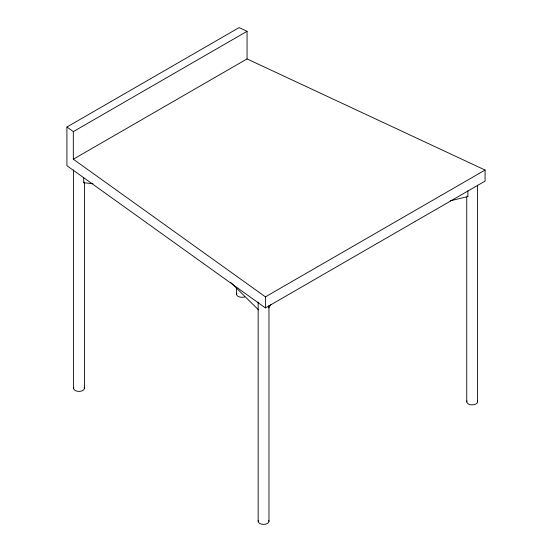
<?xml version="1.0" encoding="UTF-8"?>
<svg xmlns="http://www.w3.org/2000/svg" width="552" height="552" viewBox="0 0 552 552"><rect width="100%" height="100%" fill="white"/><g stroke="black" fill="none" stroke-linecap="round" stroke-linejoin="round"><path stroke-width="0.83" d="M268.61 307.892L270.942 304.338M93.053 183.706L83.69 182.726L83.925 182.457M265.429 307.912L66.916 165.683L66.916 127.022L239.119 27.6L247.054 31.305L247.054 58.919L73.319 159.224L265.429 296.866L265.429 307.912L485.084 181.097L485.084 170.05L247.054 58.919M73.319 159.224L73.319 131.611L247.054 31.305M265.429 296.866L485.084 170.05M450.384 200.845L467.889 196.505L467.889 190.82M66.916 127.022L73.319 131.611M467.475 196.195L467.889 196.505M230.536 282.224L258.495 309.879M477.57 185.12L477.57 401.759M466.75 197.209L466.75 401.759M268.976 305.498L268.976 521.274M258.157 302.054L258.157 521.274M236.594 288.165L236.594 294.181M84.415 182.022L84.415 388.291M83.69 177.854L83.69 182.726M73.588 169.933L73.588 388.291M244.708 296.886A5.41 3.126 0 0 1 238.712 296.665A5.41 3.126 0 0 1 236.78 293.374M268.789 520.467A5.41 3.126 0 0 1 263.566 524.4A5.41 3.126 0 0 1 258.336 520.467M84.228 387.483A5.41 3.126 0 0 1 79.005 391.416A5.41 3.126 0 0 1 73.775 387.483M477.39 400.952A5.41 3.126 0 0 1 472.16 404.885A5.41 3.126 0 0 1 466.93 400.952"/></g></svg>
